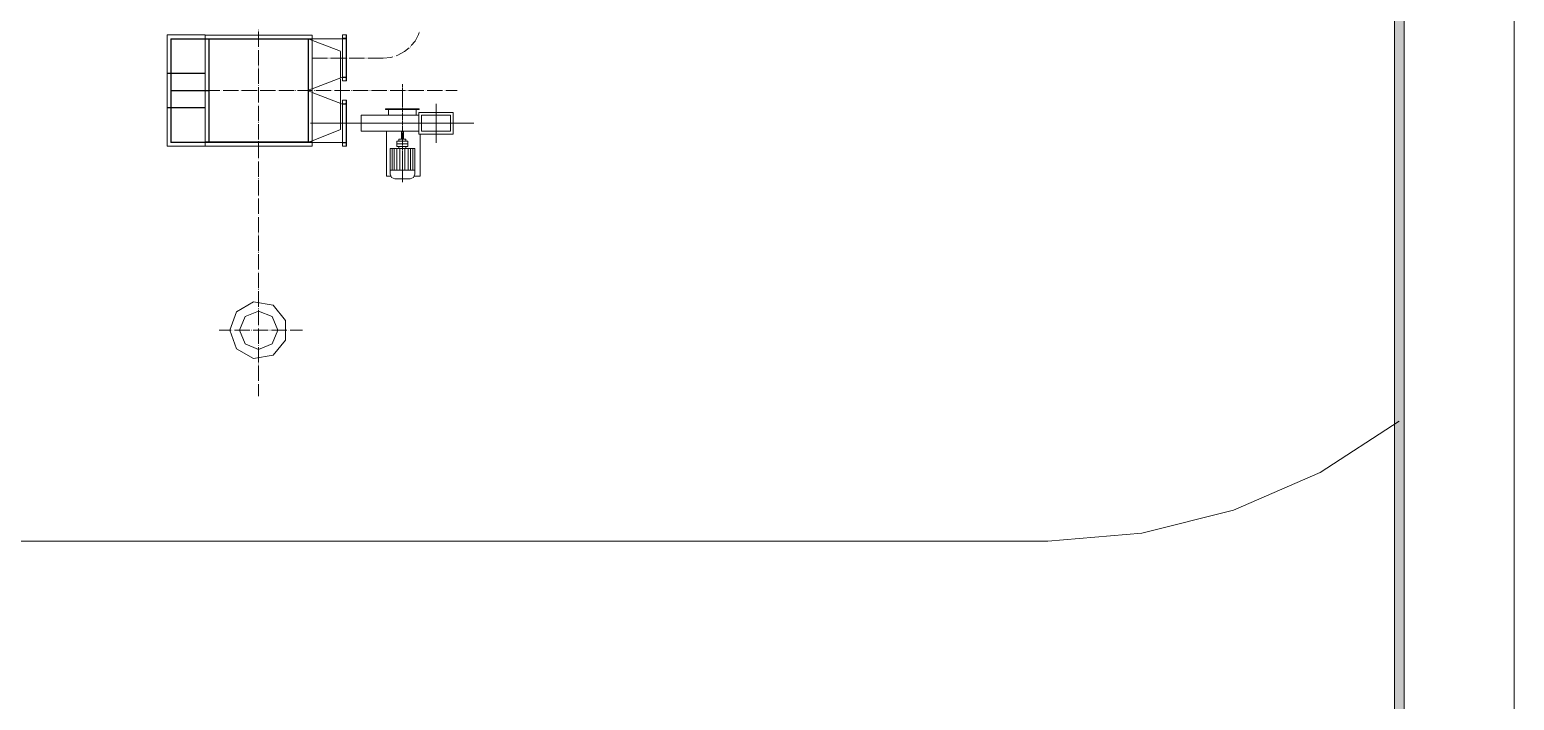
# Model space of a CAD drawing. Header units: millimetres. Extents: x 117 to 78452272, y 10 to 169749766.
# Drawn here: x 78436774 to 78452272, y 169678033 to 169685031 of the extents above; entities that cross this region are included whole.
import ezdxf

# ---------------------------------------------------------------- set-up
doc = ezdxf.new("R2010")
doc.units = ezdxf.units.MM

msp = doc.modelspace()

# ---------------------------------------------------------------- hatches: boundary and pattern name
h = msp.add_hatch(color=0)
h.dxf.hatch_style = 2
h.paths.add_polyline_path([(78451121.538, 169649627.683), (78451021.565, 169649727.656), (78451021.565, 169746370.381), (78451121.538, 169746470.354)])

# ---------------------------------------------------------------- linework, layer by layer
at = {"color": 0, "lineweight": 0}
for points in [[(78380975.066, 169648477.564), (78452272.087, 169648477.564), (78452272.087, 169749421.277), (78380975.066, 169749421.277)], [(78451121.538, 169649627.683), (78451021.565, 169649727.656), (78451021.565, 169746370.381), (78451121.538, 169746470.354)], [(78440835.537, 169684167.012), (78440835.537, 169683942.073), (78441195.784, 169683942.073), (78441195.784, 169684167.012)], [(78440865.702, 169684137.279), (78440865.702, 169683972.237), (78441165.62, 169683972.237), (78441165.62, 169684137.279)], [(78440793.307, 169683791.252), (78440793.307, 169683523.221), (78440779.087, 169683488.748), (78440744.614, 169683474.528), (78440584.743, 169683474.528), (78440550.27, 169683488.748), (78440536.05, 169683523.221), (78440536.05, 169683791.252)], [(78440721.344, 169683867.093), (78440721.344, 169683813.229), (78440607.582, 169683813.229), (78440607.582, 169683867.093)], [(78440700.229, 169683867.093), (78440700.229, 169683889.07), (78440629.128, 169683889.07), (78440629.128, 169683867.093)], [(78440700.229, 169683813.229), (78440700.229, 169683791.252), (78440629.128, 169683791.252), (78440629.128, 169683813.229)], [(78438864.09, 169681895.215), (78438934.329, 169682087.835), (78439111.867, 169682190.393), (78439314.399, 169682155.058), (78439446.259, 169681997.773), (78439446.259, 169681792.226), (78439314.399, 169681635.372), (78439111.867, 169681599.606), (78438934.329, 169681702.164)], [(78438964.063, 169681895.215), (78439022.667, 169682036.556), (78439164.008, 169682095.161), (78439305.78, 169682036.556), (78439364.385, 169681895.215), (78439305.78, 169681753.443), (78439164.008, 169681694.838), (78439022.667, 169681753.443)]]:
    msp.add_lwpolyline(points, close=True, dxfattribs=at)
for points in [[(78439164.008, 169685029.278), (78439164.008, 169685027.554)], [(78439164.008, 169685011.61), (78439164.008, 169684851.309)], [(78440844.587, 169685015.489), (78440845.017, 169685017.212)], [(78438207.803, 169684976.706), (78438207.803, 169684395.829)], [(78438605.108, 169684976.706), (78438207.803, 169684976.706)], [(78438247.878, 169684936.631), (78438247.878, 169684574.229)], [(78438605.108, 169684936.631), (78438247.878, 169684936.631)], [(78438251.756, 169684936.631), (78438251.756, 169684574.229)], [(78438605.108, 169684932.752), (78438251.756, 169684932.752)], [(78438605.108, 169684976.706), (78438605.108, 169684390.658)], [(78438605.108, 169684974.982), (78439723.339, 169684974.982)], [(78438605.108, 169684936.631), (78439723.339, 169684936.631)], [(78438605.108, 169684931.891), (78439723.339, 169684931.891)], [(78438643.029, 169684931.891), (78438643.029, 169684390.658)], [(78438648.2, 169684931.891), (78438648.2, 169684390.658)], [(78439680.248, 169684936.631), (78440020.242, 169684806.924)], [(78439680.248, 169683859.337), (78439680.248, 169684931.891)], [(78439685.419, 169684931.891), (78439685.419, 169684390.658)], [(78439723.339, 169683816.676), (78439723.339, 169684974.982)], [(78440040.495, 169684936.631), (78439723.339, 169684936.631)], [(78440040.495, 169684496.664), (78440040.495, 169684976.706)], [(78440080.57, 169684976.706), (78440040.495, 169684976.706)], [(78440044.373, 169684940.94), (78440040.495, 169684936.631)], [(78440080.57, 169684936.631), (78440040.495, 169684936.631)], [(78440044.373, 169684940.94), (78440072.383, 169684940.94)], [(78440072.383, 169684940.94), (78440076.261, 169684944.818)], [(78440080.57, 169684976.706), (78440076.261, 169684972.828)], [(78440076.261, 169684944.818), (78440076.261, 169684972.828)], [(78440076.261, 169684536.739), (78440076.261, 169684971.966)], [(78440080.57, 169684976.706), (78440080.57, 169684936.631)], [(78440080.57, 169684971.966), (78440080.57, 169684496.664)], [(78440757.972, 169684864.236), (78440797.186, 169684912.068), (78440834.245, 169684981.015), (78440839.847, 169685000.406)], [(78439164.008, 169684835.365), (78439164.008, 169684834.072)], [(78439164.008, 169684817.697), (78439164.008, 169684657.827)], [(78439719.892, 169684734.099), (78439881.486, 169684734.099)], [(78439897.861, 169684734.099), (78439899.154, 169684734.099)], [(78439915.098, 169684734.099), (78440075.399, 169684734.099)], [(78440020.242, 169684529.414), (78440020.242, 169684801.753)], [(78440091.343, 169684734.099), (78440093.067, 169684734.099)], [(78440109.01, 169684734.099), (78440268.881, 169684734.099)], [(78440284.825, 169684734.099), (78440286.548, 169684734.099)], [(78440302.492, 169684734.099), (78440464.517, 169684734.099)], [(78440464.517, 169684734.099), (78440542.513, 169684741.856), (78440566.214, 169684749.181)], [(78440581.727, 169684753.921), (78440583.02, 169684754.352)], [(78440598.533, 169684759.093), (78440617.493, 169684764.694), (78440686.871, 169684801.753), (78440734.272, 169684840.536)], [(78440746.768, 169684850.878), (78440748.061, 169684852.171)], [(78438605.108, 169684576.384), (78438207.803, 169684576.384)], [(78438605.108, 169684572.505), (78438207.803, 169684572.505)], [(78438247.878, 169684570.351), (78438247.878, 169684395.829)], [(78438251.756, 169684570.351), (78438251.756, 169684395.829)], [(78439164.008, 169684641.883), (78439164.008, 169684640.159)], [(78439164.008, 169684624.215), (78439164.008, 169684464.345)], [(78438207.803, 169683814.521), (78438207.803, 169684395.829)], [(78438247.878, 169684220.877), (78438247.878, 169684395.829)], [(78438648.2, 169684397.553), (78438251.756, 169684397.553)], [(78438251.756, 169684220.877), (78438251.756, 169684395.829)], [(78438372.413, 169684395.829), (78438251.756, 169684395.829)], [(78438648.2, 169684393.675), (78438251.756, 169684393.675)], [(78438390.081, 169684395.829), (78438388.357, 169684395.829)], [(78438566.326, 169684395.829), (78438406.025, 169684395.829)], [(78438583.993, 169684395.829), (78438582.27, 169684395.829)], [(78438759.808, 169684395.829), (78438599.937, 169684395.829)], [(78438605.108, 169683814.521), (78438605.108, 169684393.675)], [(78438643.029, 169683859.337), (78438643.029, 169684390.658)], [(78438648.2, 169683859.337), (78438648.2, 169684390.658)], [(78438777.476, 169684395.829), (78438775.752, 169684395.829)], [(78438953.29, 169684395.829), (78438793.419, 169684395.829)], [(78438970.957, 169684395.829), (78438969.665, 169684395.829)], [(78439147.203, 169684395.829), (78438986.901, 169684395.829)], [(78439164.87, 169684395.829), (78439163.147, 169684395.829)], [(78439164.008, 169684448.401), (78439164.008, 169684446.677)], [(78439164.008, 169684430.733), (78439164.008, 169684270.432)], [(78439340.685, 169684395.829), (78439180.814, 169684395.829)], [(78439358.352, 169684395.829), (78439356.629, 169684395.829)], [(78439534.597, 169684395.829), (78439374.296, 169684395.829)], [(78439551.834, 169684395.829), (78439550.541, 169684395.829)], [(78439728.079, 169684395.829), (78439568.209, 169684395.829)], [(78439680.248, 169684399.707), (78439719.892, 169684414.359)], [(78439680.248, 169684391.52), (78439719.03, 169684377.3)], [(78439685.419, 169683859.337), (78439685.419, 169684390.658)], [(78439723.339, 169684415.22), (78440040.495, 169684536.739)], [(78439745.747, 169684395.829), (78439744.023, 169684395.829)], [(78439921.561, 169684395.829), (78439761.691, 169684395.829)], [(78439939.229, 169684395.829), (78439937.936, 169684395.829)], [(78440115.474, 169684395.829), (78439955.173, 169684395.829)], [(78440020.242, 169684261.383), (78440020.242, 169684519.502)], [(78440080.57, 169684536.739), (78440040.495, 169684536.739)], [(78440040.495, 169684536.739), (78440044.373, 169684532.861)], [(78440080.57, 169684496.664), (78440040.495, 169684496.664)], [(78440044.373, 169684532.861), (78440072.383, 169684532.861)], [(78440076.261, 169684528.552), (78440072.383, 169684532.861)], [(78440076.261, 169684528.552), (78440076.261, 169684500.542)], [(78440076.261, 169684500.542), (78440080.57, 169684496.664)], [(78440080.57, 169684496.664), (78440080.57, 169684536.739)], [(78440133.142, 169684395.829), (78440131.418, 169684395.829)], [(78440308.956, 169684395.829), (78440149.086, 169684395.829)], [(78440326.624, 169684395.829), (78440324.9, 169684395.829)], [(78440502.869, 169684395.829), (78440342.568, 169684395.829)], [(78440520.106, 169684395.829), (78440518.813, 169684395.829)], [(78440696.351, 169684395.829), (78440536.05, 169684395.829)], [(78440664.463, 169684461.329), (78440664.463, 169684440.645)], [(78440664.463, 169684436.766), (78440664.463, 169684432.888)], [(78440664.463, 169684428.579), (78440664.463, 169684396.691)], [(78440664.463, 169684392.813), (78440664.463, 169684388.504)], [(78440714.019, 169684395.829), (78440712.295, 169684395.829)], [(78440889.833, 169684395.829), (78440729.963, 169684395.829)], [(78440907.501, 169684395.829), (78440905.777, 169684395.829)], [(78441083.746, 169684395.829), (78440923.445, 169684395.829)], [(78441100.982, 169684395.829), (78441099.69, 169684395.829)], [(78441237.583, 169684395.829), (78441117.357, 169684395.829)], [(78439164.008, 169684254.488), (78439164.008, 169684252.765)], [(78439164.008, 169684236.821), (78439164.008, 169684076.95)], [(78439723.339, 169684376.007), (78440040.495, 169684254.488)], [(78440020.242, 169683989.474), (78440020.242, 169684256.212)], [(78440040.495, 169684294.563), (78440040.495, 169683814.521)], [(78440044.373, 169684258.797), (78440040.495, 169684254.488)], [(78440080.57, 169684254.488), (78440040.495, 169684254.488)], [(78440080.57, 169684294.563), (78440040.926, 169684294.563)], [(78440044.373, 169684258.797), (78440072.383, 169684258.797)], [(78440072.383, 169684258.797), (78440076.261, 169684262.676)], [(78440080.57, 169684294.563), (78440076.261, 169684290.685)], [(78440076.261, 169684262.676), (78440076.261, 169684290.685)], [(78440076.261, 169684289.823), (78440076.261, 169683854.597)], [(78440080.57, 169683814.521), (78440080.57, 169684294.563)], [(78440080.57, 169684294.563), (78440080.57, 169684254.488)], [(78440664.463, 169684384.625), (78440664.463, 169684352.737)], [(78440664.463, 169684348.859), (78440664.463, 169684344.55)], [(78440664.463, 169684340.672), (78440664.463, 169684308.784)], [(78440664.463, 169684304.475), (78440664.463, 169684300.596)], [(78440664.463, 169684296.718), (78440664.463, 169684264.83)], [(78440664.463, 169684260.521), (78440664.463, 169684256.643)], [(78440664.463, 169684252.765), (78440664.463, 169684220.877)], [(78441015.661, 169683851.58), (78441015.661, 169684257.505)], [(78438605.108, 169684218.722), (78438207.803, 169684218.722)], [(78438605.108, 169684214.844), (78438207.803, 169684214.844)], [(78438247.878, 169683854.597), (78438247.878, 169684216.998)], [(78438251.756, 169683854.597), (78438251.756, 169684216.998)], [(78440234.407, 169683972.237), (78440234.407, 169684137.279)], [(78440835.537, 169684137.279), (78440234.407, 169684137.279)], [(78440519.675, 169684206.656), (78440489.511, 169684206.656)], [(78440489.511, 169684197.176), (78440489.511, 169684206.656)], [(78440519.675, 169684201.916), (78440489.511, 169684201.916)], [(78440519.675, 169684197.176), (78440489.511, 169684197.176)], [(78440519.675, 169684206.656), (78440664.463, 169684206.656)], [(78440519.675, 169684201.916), (78440664.463, 169684201.916)], [(78440519.675, 169684197.176), (78440664.463, 169684197.176)], [(78440519.675, 169684137.279), (78440519.675, 169684197.176)], [(78440664.463, 169684216.568), (78440664.463, 169684212.689)], [(78440664.463, 169684208.811), (78440664.463, 169684176.492)], [(78440809.682, 169684206.656), (78440664.463, 169684206.656)], [(78440809.682, 169684201.916), (78440664.463, 169684201.916)], [(78440809.682, 169684197.176), (78440664.463, 169684197.176)], [(78440664.463, 169684172.614), (78440664.463, 169684168.736)], [(78440664.463, 169684164.857), (78440664.463, 169684132.539)], [(78440664.463, 169684128.66), (78440664.463, 169684124.782)], [(78440664.463, 169684120.473), (78440664.463, 169684088.585)], [(78440664.463, 169684084.707), (78440664.463, 169684080.828)], [(78440809.682, 169684206.656), (78440839.416, 169684206.656)], [(78440809.682, 169684201.916), (78440839.416, 169684201.916)], [(78440809.682, 169684197.176), (78440839.416, 169684197.176)], [(78440809.682, 169684137.279), (78440809.682, 169684197.176)], [(78440839.416, 169684197.176), (78440839.416, 169684206.656)], [(78439164.008, 169684061.006), (78439164.008, 169684059.283)], [(78439164.008, 169684043.339), (78439164.008, 169683883.468)], [(78439680.248, 169683854.597), (78440020.242, 169683989.474)], [(78441410.381, 169684054.542), (78439706.534, 169684054.542)], [(78441412.105, 169684054.542), (78439708.257, 169684054.542)], [(78440835.537, 169683972.237), (78440234.407, 169683972.237)], [(78440497.698, 169683503.83), (78440497.698, 169683972.237)], [(78440654.121, 169683972.237), (78440654.121, 169683889.07)], [(78440664.463, 169684076.519), (78440664.463, 169684044.631)], [(78440664.463, 169684040.753), (78440664.463, 169684036.444)], [(78440664.463, 169684032.566), (78440664.463, 169684000.678)], [(78440664.463, 169683996.8), (78440664.463, 169683992.49)], [(78440664.463, 169683988.612), (78440664.463, 169683956.724)], [(78440664.463, 169683952.415), (78440664.463, 169683948.537)], [(78440664.463, 169683944.659), (78440664.463, 169683912.771)], [(78440674.805, 169683889.07), (78440674.805, 169683972.237)], [(78440851.912, 169683942.073), (78440851.912, 169683503.83)], [(78438605.108, 169683814.521), (78438207.803, 169683814.521)], [(78438605.108, 169683854.597), (78438247.878, 169683854.597)], [(78438605.108, 169683858.475), (78438251.756, 169683858.475)], [(78438605.108, 169683859.337), (78439723.339, 169683859.337)], [(78438605.108, 169683854.597), (78439723.339, 169683854.597)], [(78438605.108, 169683816.676), (78439723.339, 169683816.676)], [(78439164.008, 169683867.093), (78439164.008, 169683865.801)], [(78439164.008, 169683849.857), (78439164.008, 169683689.555)], [(78440040.495, 169683854.597), (78439723.339, 169683854.597)], [(78440080.57, 169683854.597), (78440040.495, 169683854.597)], [(78440040.495, 169683854.597), (78440044.373, 169683850.718)], [(78440080.57, 169683814.521), (78440040.495, 169683814.521)], [(78440044.373, 169683850.718), (78440072.383, 169683850.718)], [(78440076.261, 169683846.409), (78440072.383, 169683850.718)], [(78440076.261, 169683846.409), (78440076.261, 169683818.4)], [(78440076.261, 169683818.4), (78440080.57, 169683814.521)], [(78440080.57, 169683814.521), (78440080.57, 169683854.597)], [(78440556.734, 169683791.252), (78440556.734, 169683563.296)], [(78440579.141, 169683791.252), (78440579.141, 169683563.296)], [(78440605.858, 169683791.252), (78440605.858, 169683563.296)], [(78440721.344, 169683839.946), (78440607.582, 169683839.946)], [(78440637.746, 169683791.252), (78440637.746, 169683563.296)], [(78440654.121, 169683889.07), (78440674.805, 169683889.07)], [(78440664.463, 169683908.461), (78440664.463, 169683904.583)], [(78440664.463, 169683900.705), (78440664.463, 169683868.386)], [(78440664.463, 169683864.508), (78440664.463, 169683860.63)], [(78440664.463, 169683856.751), (78440664.463, 169683824.433)], [(78440664.463, 169683820.554), (78440664.463, 169683816.676)], [(78440664.463, 169683812.367), (78440664.463, 169683780.479)], [(78440664.463, 169683776.601), (78440664.463, 169683772.722)], [(78440691.18, 169683791.252), (78440691.18, 169683563.296)], [(78440723.499, 169683791.252), (78440723.499, 169683563.296)], [(78440750.216, 169683791.252), (78440750.216, 169683563.296)], [(78440772.192, 169683791.252), (78440772.192, 169683563.296)], [(78439164.008, 169683673.611), (78439164.008, 169683671.888)], [(78439164.008, 169683655.944), (78439164.008, 169683496.073)], [(78440664.463, 169683768.413), (78440664.463, 169683736.525)], [(78440664.463, 169683732.647), (78440664.463, 169683728.338)], [(78440664.463, 169683724.46), (78440664.463, 169683692.572)], [(78440664.463, 169683688.694), (78440664.463, 169683684.384)], [(78440664.463, 169683680.506), (78440664.463, 169683648.618)], [(78440664.463, 169683644.74), (78440664.463, 169683640.431)], [(78440664.463, 169683636.553), (78440664.463, 169683604.665)], [(78439164.008, 169683480.129), (78439164.008, 169683478.406)], [(78439164.008, 169683462.462), (78439164.008, 169683302.161)], [(78440539.928, 169683503.83), (78440497.698, 169683503.83)], [(78440793.307, 169683563.296), (78440536.05, 169683563.296)], [(78440664.463, 169683600.355), (78440664.463, 169683596.477)], [(78440664.463, 169683592.599), (78440664.463, 169683560.711)], [(78440664.463, 169683556.402), (78440664.463, 169683552.524)], [(78440664.463, 169683548.645), (78440664.463, 169683516.327)], [(78440664.463, 169683512.448), (78440664.463, 169683508.57)], [(78440664.463, 169683504.692), (78440664.463, 169683472.373)], [(78440664.463, 169683468.495), (78440664.463, 169683464.616)], [(78440664.463, 169683460.307), (78440664.463, 169683440.054)], [(78440851.912, 169683503.83), (78440789.429, 169683503.83)], [(78439164.008, 169683286.217), (78439164.008, 169683284.924)], [(78439164.008, 169683268.549), (78439164.008, 169683108.679)], [(78439164.008, 169683092.735), (78439164.008, 169683091.011)], [(78439164.008, 169683075.067), (78439164.008, 169682915.197)], [(78439164.008, 169682899.253), (78439164.008, 169682897.529)], [(78439164.008, 169682881.585), (78439164.008, 169682721.284)], [(78439164.008, 169682705.34), (78439164.008, 169682703.616)], [(78439164.008, 169682687.672), (78439164.008, 169682527.802)], [(78439164.008, 169682511.858), (78439164.008, 169682510.134)], [(78439164.008, 169682494.19), (78439164.008, 169682334.32)], [(78439164.008, 169682317.945), (78439164.008, 169682316.652)], [(78439164.008, 169682300.708), (78439164.008, 169682140.407)], [(78439164.008, 169682124.463), (78439164.008, 169682122.739)], [(78439164.008, 169682106.796), (78439164.008, 169681946.925)], [(78439164.008, 169681930.981), (78439164.008, 169681929.257)], [(78439164.008, 169681913.313), (78439164.008, 169681753.012)], [(78438878.31, 169681895.215), (78438750.759, 169681895.215)], [(78438895.547, 169681895.215), (78438894.254, 169681895.215)], [(78439071.792, 169681895.215), (78438911.922, 169681895.215)], [(78439089.46, 169681895.215), (78439087.736, 169681895.215)], [(78439265.274, 169681895.215), (78439105.404, 169681895.215)], [(78439282.942, 169681895.215), (78439281.649, 169681895.215)], [(78439459.187, 169681895.215), (78439298.886, 169681895.215)], [(78439476.855, 169681895.215), (78439475.131, 169681895.215)], [(78439620.35, 169681895.215), (78439492.799, 169681895.215)], [(78439164.008, 169681737.068), (78439164.008, 169681735.776)], [(78439164.008, 169681719.401), (78439164.008, 169681559.53)], [(78439164.008, 169681543.586), (78439164.008, 169681541.863)], [(78439164.008, 169681525.919), (78439164.008, 169681366.048)], [(78439164.008, 169681350.104), (78439164.008, 169681348.381)], [(78439164.008, 169681332.437), (78439164.008, 169681207.471)], [(78447402.72, 169679694.519), (78448385.212, 169679775.532), (78449340.987, 169680016.415), (78450244.621, 169680410.273), (78451071.551, 169680946.766)], [(78447402.72, 169679694.519), (78432899.33, 169679694.519)]]:
    msp.add_lwpolyline(points, dxfattribs=at)

doc.saveas('drawing.dxf')
